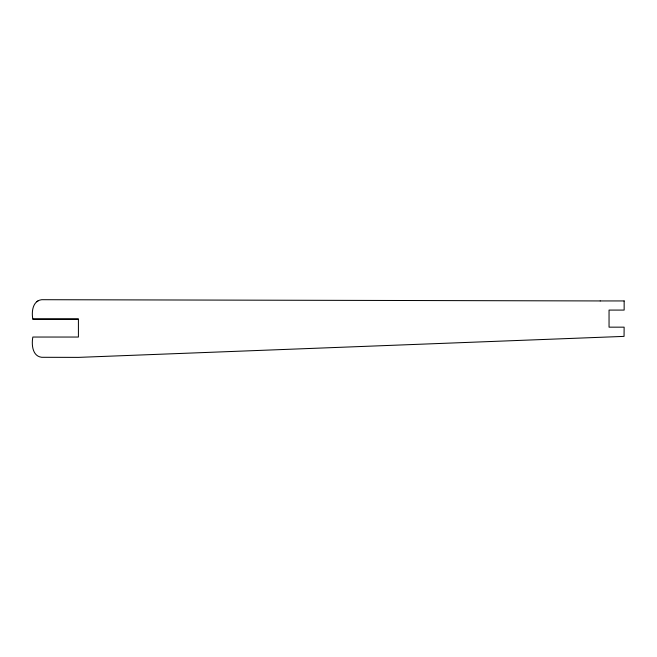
<?xml version="1.0" encoding="UTF-8"?>
<svg xmlns="http://www.w3.org/2000/svg" width="657" height="657" viewBox="0 0 657 657"><rect width="100%" height="100%" fill="white"/><g stroke="black" fill="none" stroke-linecap="round" stroke-linejoin="round"><path stroke-width="0.99" d="M600.194 300.939L41.687 299.699C32.612 300.742 31.372 311.985 32.85 319.105L78.413 319.105M36.825 301.719L37.934 300.98M600.194 300.939L624.15 300.939M32.85 319.105L78.413 319.105L78.413 337.049L32.85 337.041C31.454 344.293 32.226 356.184 41.695 357.293L78.413 357.383L624.051 336.384L624.134 327.161L609.047 327.161L609.047 310.079L624.15 310.079L624.15 300.939"/></g></svg>
